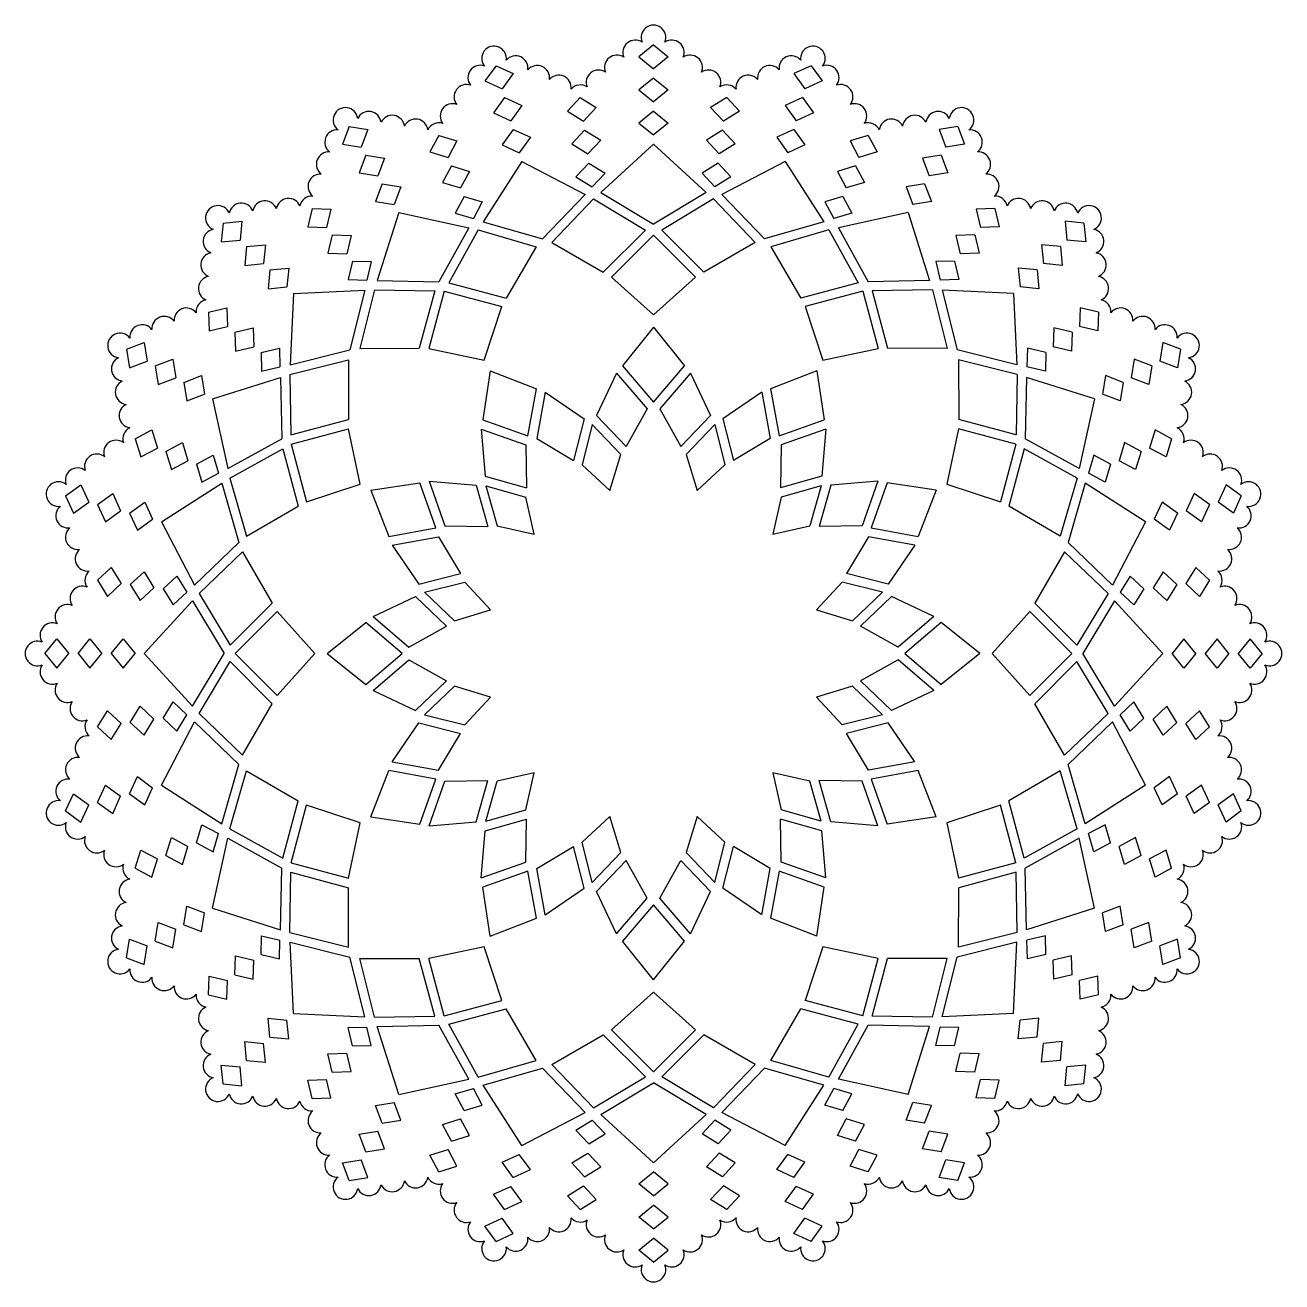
# Model space of a CAD drawing. Extents: x -94 to 336, y -166 to 40.
# Drawn here: x -94.3 to 109.7, y -165.7 to 38.3 of the extents above; entities that cross this region are included whole.
import ezdxf

# ---------------------------------------------------------------- set-up
doc = ezdxf.new("R2010")
doc.units = 0
doc.layers.get('0').update_dxf_attribs({"linetype": 'CONTINUOUS'})

msp = doc.modelspace()

# ---------------------------------------------------------------- linework, layer by layer
for p, q in [((7.7, 35.04), (5.33, 33.1)), ((7.7, 35.04), (10.07, 33.1)), ((5.33, 33.1), (7.7, 31.16)), ((10.07, 33.1), (7.7, 31.16)), ((-17.86, 31.67), (-19.65, 29.19)), ((-17.86, 31.67), (-15.07, 30.41)), ((33.27, 31.67), (30.48, 30.41)), ((33.27, 31.67), (35.06, 29.19)), ((-19.65, 29.19), (-16.86, 27.93)), ((-15.07, 30.41), (-16.86, 27.93)), ((7.7, 29.66), (5.33, 27.73)), ((7.7, 29.66), (10.07, 27.73)), ((30.48, 30.41), (32.27, 27.93)), ((35.06, 29.19), (32.27, 27.93)), ((5.33, 27.73), (7.7, 25.79)), ((10.07, 27.73), (7.7, 25.79)), ((-16.47, 26.48), (-18.26, 24)), ((-16.47, 26.48), (-13.68, 25.23)), ((-13.68, 25.23), (-15.47, 22.74)), ((-4.18, 26.51), (-6.28, 24.28)), ((-4.18, 26.51), (-1.58, 24.9)), ((-1.58, 24.9), (-3.67, 22.67)), ((19.59, 26.51), (16.98, 24.9)), ((16.98, 24.9), (19.08, 22.67)), ((19.59, 26.51), (21.68, 24.28)), ((31.88, 26.48), (29.09, 25.23)), ((29.09, 25.23), (30.88, 22.74)), ((31.88, 26.48), (33.67, 24)), ((-18.26, 24), (-15.47, 22.74)), ((-6.28, 24.28), (-3.67, 22.67)), ((7.7, 24.29), (5.33, 22.36)), ((7.7, 24.29), (10.07, 22.36)), ((21.68, 24.28), (19.08, 22.67)), ((33.67, 24), (30.88, 22.74)), ((-41.69, 21.8), (-42.78, 18.94)), ((-41.69, 21.8), (-38.67, 21.31)), ((-38.67, 21.31), (-39.75, 18.45)), ((-15.08, 21.29), (-16.87, 18.81)), ((-15.08, 21.29), (-12.29, 20.04)), ((-3.48, 21.19), (-5.58, 18.96)), ((-3.48, 21.19), (-0.87, 19.58)), ((5.33, 22.36), (7.7, 20.42)), ((10.07, 22.36), (7.7, 20.42)), ((18.88, 21.19), (16.28, 19.58)), ((18.88, 21.19), (20.98, 18.96)), ((30.49, 21.29), (27.7, 20.04)), ((30.49, 21.29), (32.28, 18.81)), ((57.1, 21.8), (54.07, 21.31)), ((54.07, 21.31), (55.16, 18.45)), ((57.1, 21.8), (58.18, 18.94)), ((-42.78, 18.94), (-39.75, 18.45)), ((-27.14, 20.36), (-28.59, 17.67)), ((-27.14, 20.36), (-24.2, 19.48)), ((-24.2, 19.48), (-25.65, 16.78)), ((-16.87, 18.81), (-14.08, 17.55)), ((-12.29, 20.04), (-14.08, 17.55)), ((-5.58, 18.96), (-2.97, 17.35)), ((-0.87, 19.58), (-2.97, 17.35)), ((7.7, 18.92), (-0.86, 11.09)), ((7.7, 18.92), (16.26, 11.09)), ((16.28, 19.58), (18.38, 17.35)), ((20.98, 18.96), (18.38, 17.35)), ((27.7, 20.04), (29.49, 17.55)), ((32.28, 18.81), (29.49, 17.55)), ((42.54, 20.36), (39.61, 19.48)), ((39.61, 19.48), (41.06, 16.78)), ((42.54, 20.36), (43.99, 17.67)), ((58.18, 18.94), (55.16, 18.45)), ((-39, 17.15), (-40.09, 14.29)), ((-39, 17.15), (-35.98, 16.66)), ((-35.98, 16.66), (-37.07, 13.8)), ((-28.59, 17.67), (-25.65, 16.78)), ((43.99, 17.67), (41.06, 16.78)), ((54.41, 17.15), (51.39, 16.66)), ((51.39, 16.66), (52.47, 13.8)), ((54.41, 17.15), (55.49, 14.29)), ((-40.09, 14.29), (-37.07, 13.8)), ((-25.08, 15.4), (-26.53, 12.7)), ((-25.08, 15.4), (-22.15, 14.52)), ((-22.15, 14.52), (-23.6, 11.82)), ((-13.69, 16.1), (-19.93, 6.32)), ((-13.69, 16.1), (-3.4, 10.75)), ((-2.78, 15.86), (-4.88, 13.63)), ((-2.78, 15.86), (-0.17, 14.25)), ((18.18, 15.86), (15.58, 14.25)), ((18.18, 15.86), (20.28, 13.63)), ((29.1, 16.1), (18.8, 10.75)), ((29.1, 16.1), (35.34, 6.32)), ((40.49, 15.4), (37.55, 14.52)), ((37.55, 14.52), (39, 11.82)), ((40.49, 15.4), (41.94, 12.7)), ((55.49, 14.29), (52.47, 13.8)), ((-36.32, 12.5), (-37.4, 9.63)), ((-36.32, 12.5), (-33.29, 12.01)), ((-26.53, 12.7), (-23.6, 11.82)), ((-4.88, 13.63), (-2.27, 12.02)), ((-0.17, 14.25), (-2.27, 12.02)), ((15.58, 14.25), (17.68, 12.02)), ((20.28, 13.63), (17.68, 12.02)), ((41.94, 12.7), (39, 11.82)), ((51.72, 12.5), (48.7, 12.01)), ((51.72, 12.5), (52.81, 9.63)), ((-33.29, 12.01), (-34.38, 9.14)), ((-23.02, 10.43), (-24.47, 7.74)), ((-23.02, 10.43), (-20.09, 9.55)), ((-3.4, 10.75), (-10.33, 3.56)), ((-0.86, 11.09), (7.7, 5.93)), ((16.26, 11.09), (7.7, 5.93)), ((18.8, 10.75), (25.74, 3.56)), ((38.43, 10.43), (35.5, 9.55)), ((38.43, 10.43), (39.88, 7.74)), ((48.7, 12.01), (49.79, 9.14)), ((-47.72, 8.48), (-48.42, 5.5)), ((-47.72, 8.48), (-44.66, 8.39)), ((-44.66, 8.39), (-45.36, 5.41)), ((-37.4, 9.63), (-34.38, 9.14)), ((-20.09, 9.55), (-21.54, 6.86)), ((-2.01, 10.03), (-8.81, 2.98)), ((-2.01, 10.03), (6.38, 4.98)), ((17.42, 10.03), (9.03, 4.98)), ((17.42, 10.03), (24.21, 2.98)), ((35.5, 9.55), (36.95, 6.86)), ((52.81, 9.63), (49.79, 9.14)), ((63.12, 8.48), (60.06, 8.39)), ((60.06, 8.39), (60.77, 5.41)), ((63.12, 8.48), (63.83, 5.5)), ((-62.15, 6.1), (-59.1, 6.41)), ((-59.1, 6.41), (-59.41, 3.37)), ((-33.63, 7.84), (-37.13, -3.22)), ((-33.63, 7.84), (-22.3, 5.34)), ((-24.47, 7.74), (-21.54, 6.86)), ((-19.93, 6.32), (-10.33, 3.56)), ((35.34, 6.32), (25.74, 3.56)), ((39.88, 7.74), (36.95, 6.86)), ((49.04, 7.84), (37.71, 5.34)), ((49.04, 7.84), (52.53, -3.22)), ((74.51, 6.41), (74.82, 3.37)), ((77.55, 6.1), (74.51, 6.41)), ((-62.15, 6.1), (-62.46, 3.06)), ((-48.42, 5.5), (-45.36, 5.41)), ((-44.45, 4.22), (-45.15, 1.24)), ((-44.45, 4.22), (-41.39, 4.12)), ((-41.39, 4.12), (-42.09, 1.14)), ((-22.3, 5.34), (-27.14, -3.4)), ((-20.77, 5), (-25.51, -3.57)), ((-20.77, 5), (-11.36, 2.29)), ((6.38, 4.98), (-0.45, -1.84)), ((7.7, 4.18), (0.86, -2.65)), ((7.7, 4.18), (14.54, -2.65)), ((9.03, 4.98), (15.85, -1.84)), ((36.18, 5), (26.77, 2.29)), ((36.18, 5), (40.92, -3.57)), ((37.71, 5.34), (42.54, -3.4)), ((59.85, 4.22), (56.79, 4.12)), ((56.79, 4.12), (57.5, 1.14)), ((59.85, 4.22), (60.56, 1.24)), ((63.83, 5.5), (60.77, 5.41)), ((77.55, 6.1), (77.86, 3.06)), ((-62.46, 3.06), (-59.41, 3.37)), ((-58.35, 2.3), (-58.66, -0.74)), ((-58.35, 2.3), (-55.3, 2.61)), ((-55.3, 2.61), (-55.61, -0.43)), ((-11.36, 2.29), (-16.19, -6.06)), ((-8.81, 2.98), (-0.45, -1.84)), ((24.21, 2.98), (15.85, -1.84)), ((26.77, 2.29), (31.6, -6.06)), ((73.75, 2.3), (70.71, 2.61)), ((70.71, 2.61), (71.02, -0.43)), ((73.75, 2.3), (74.06, -0.74)), ((77.86, 3.06), (74.82, 3.37)), ((-45.15, 1.24), (-42.09, 1.14)), ((60.56, 1.24), (57.5, 1.14)), ((-58.66, -0.74), (-55.61, -0.43)), ((-54.55, -1.49), (-54.86, -4.54)), ((-54.55, -1.49), (-51.5, -1.19)), ((-51.5, -1.19), (-51.81, -4.23)), ((-41.18, -0.05), (-41.88, -3.03)), ((-41.18, -0.05), (-38.12, -0.14)), ((-38.12, -0.14), (-38.82, -3.12)), ((56.58, -0.05), (53.52, -0.14)), ((53.52, -0.14), (54.22, -3.12)), ((56.58, -0.05), (57.29, -3.03)), ((66.91, -1.19), (67.22, -4.23)), ((69.96, -1.49), (66.91, -1.19)), ((69.96, -1.49), (70.26, -4.54)), ((74.06, -0.74), (71.02, -0.43)), ((-41.88, -3.03), (-38.82, -3.12)), ((-37.13, -3.22), (-27.14, -3.4)), ((-25.51, -3.57), (-16.19, -6.06)), ((0.86, -2.65), (7.7, -8.76)), ((7.7, -8.76), (14.54, -2.65)), ((40.92, -3.57), (31.6, -6.06)), ((52.53, -3.22), (42.54, -3.4)), ((57.29, -3.03), (54.22, -3.12)), ((-54.86, -4.54), (-51.81, -4.23)), ((-50.75, -5.29), (-51.26, -16.88)), ((-50.75, -5.29), (-39.16, -4.78)), ((-39.16, -4.78), (-41.57, -14.48)), ((-37.6, -4.71), (-39.96, -14.22)), ((-37.6, -4.71), (-27.81, -4.89)), ((-27.81, -4.89), (-30.31, -14.21)), ((-26.26, -4.92), (-28.77, -14.26)), ((-26.26, -4.92), (-16.92, -7.42)), ((41.67, -4.92), (32.33, -7.42)), ((41.67, -4.92), (44.17, -14.26)), ((53, -4.71), (43.21, -4.89)), ((43.21, -4.89), (45.71, -14.21)), ((53, -4.71), (55.36, -14.22)), ((54.57, -4.78), (56.97, -14.48)), ((66.16, -5.29), (54.57, -4.78)), ((66.16, -5.29), (66.67, -16.88)), ((70.26, -4.54), (67.22, -4.23)), ((-64.52, -8.33), (-61.54, -7.62)), ((-61.54, -7.62), (-61.45, -10.68)), ((-19.79, -16.13), (-16.92, -7.42)), ((32.33, -7.42), (35.2, -16.13)), ((76.95, -7.62), (76.86, -10.68)), ((79.93, -8.33), (76.95, -7.62)), ((-64.52, -8.33), (-64.43, -11.39)), ((79.93, -8.33), (79.84, -11.39)), ((-64.43, -11.39), (-61.45, -10.68)), ((-60.26, -11.6), (-57.28, -10.89)), ((-60.26, -11.6), (-60.17, -14.66)), ((-57.28, -10.89), (-57.19, -13.95)), ((7.7, -10.77), (2.67, -17.03)), ((7.7, -10.77), (12.74, -17.03)), ((72.69, -10.89), (72.59, -13.95)), ((75.67, -11.6), (72.69, -10.89)), ((75.67, -11.6), (75.57, -14.66)), ((79.84, -11.39), (76.86, -10.68)), ((-77.85, -14.36), (-74.98, -13.27)), ((-74.98, -13.27), (-74.49, -16.29)), ((-60.17, -14.66), (-57.19, -13.95)), ((-56, -14.87), (-53.02, -14.16)), ((-53.02, -14.16), (-52.93, -17.23)), ((-39.96, -14.22), (-30.31, -14.21)), ((-28.77, -14.26), (-19.79, -16.13)), ((35.2, -16.13), (44.17, -14.26)), ((55.36, -14.22), (45.71, -14.21)), ((68.42, -14.16), (68.33, -17.23)), ((71.4, -14.87), (68.42, -14.16)), ((75.57, -14.66), (72.59, -13.95)), ((90.39, -13.27), (89.9, -16.29)), ((93.25, -14.36), (90.39, -13.27)), ((-77.85, -14.36), (-77.36, -17.38)), ((-77.36, -17.38), (-74.49, -16.29)), ((-73.19, -17.04), (-70.33, -15.96)), ((-70.33, -15.96), (-69.84, -18.98)), ((-56, -14.87), (-55.91, -17.93)), ((-51.33, -18.45), (-41.83, -16.09)), ((-51.26, -16.88), (-41.57, -14.48)), ((-41.83, -16.09), (-41.83, -25.74)), ((66.67, -16.88), (56.97, -14.48)), ((66.74, -18.45), (57.23, -16.09)), ((57.23, -16.09), (57.24, -25.74)), ((71.4, -14.87), (71.31, -17.93)), ((85.74, -15.96), (85.25, -18.98)), ((88.6, -17.04), (85.74, -15.96)), ((92.76, -17.38), (89.9, -16.29)), ((93.25, -14.36), (92.76, -17.38)), ((-73.19, -17.04), (-72.7, -20.06)), ((-55.91, -17.93), (-52.93, -17.23)), ((-18.79, -17.87), (-20.02, -25.81)), ((-18.79, -17.87), (-11.29, -20.77)), ((1.71, -18.22), (-1.57, -25.14)), ((1.71, -18.22), (6.66, -24.05)), ((2.67, -17.03), (7.7, -22.96)), ((7.7, -22.96), (12.74, -17.03)), ((13.7, -18.22), (8.74, -24.05)), ((13.7, -18.22), (16.97, -25.14)), ((34.19, -17.87), (26.7, -20.77)), ((34.19, -17.87), (35.42, -25.81)), ((71.31, -17.93), (68.33, -17.23)), ((88.6, -17.04), (88.11, -20.06)), ((-72.7, -20.06), (-69.84, -18.98)), ((-68.54, -19.73), (-65.68, -18.64)), ((-68.54, -19.73), (-68.05, -22.75)), ((-65.68, -18.64), (-65.19, -21.66)), ((-63.89, -22.41), (-52.83, -18.92)), ((-52.83, -18.92), (-52.64, -28.91)), ((-51.33, -18.45), (-51.15, -28.24)), ((66.74, -18.45), (66.56, -28.24)), ((68.23, -18.92), (68.05, -28.91)), ((79.29, -22.41), (68.23, -18.92)), ((81.08, -18.64), (80.59, -21.66)), ((83.95, -19.73), (81.08, -18.64)), ((83.95, -19.73), (83.46, -22.75)), ((88.11, -20.06), (85.25, -18.98)), ((-68.05, -22.75), (-65.19, -21.66)), ((-63.89, -22.41), (-61.38, -33.74)), ((-12.69, -28.42), (-11.29, -20.77)), ((-9.87, -21.33), (-11.25, -28.85)), ((-9.87, -21.33), (-3.57, -25.67)), ((25.27, -21.33), (18.98, -25.67)), ((25.27, -21.33), (26.65, -28.85)), ((26.7, -20.77), (28.1, -28.42)), ((79.29, -22.41), (76.79, -33.74)), ((83.46, -22.75), (80.59, -21.66)), ((6.66, -24.05), (3.28, -30.16)), ((8.74, -24.05), (12.13, -30.16)), ((-51.15, -28.24), (-41.83, -25.74)), ((-20.02, -25.81), (-12.69, -28.42)), ((-3.57, -25.67), (-5.26, -32.44)), ((-1.57, -25.14), (3.28, -30.16)), ((16.97, -25.14), (12.13, -30.16)), ((18.98, -25.67), (20.67, -32.44)), ((28.1, -28.42), (35.42, -25.81)), ((66.56, -28.24), (57.24, -25.74)), ((-76.41, -28.91), (-73.71, -27.46)), ((-73.71, -27.46), (-72.83, -30.39)), ((-51.12, -29.78), (-41.79, -27.28)), ((-39.92, -36.25), (-41.79, -27.28)), ((-20.25, -27.32), (-13.04, -29.89)), ((-20.25, -27.32), (-19.63, -34.95)), ((-2.25, -26.59), (-3.88, -33.11)), ((-2.25, -26.59), (2.42, -31.42)), ((17.66, -26.59), (12.99, -31.42)), ((17.66, -26.59), (19.29, -33.11)), ((35.65, -27.32), (28.45, -29.89)), ((35.65, -27.32), (35.04, -34.95)), ((57.19, -27.28), (55.32, -36.25)), ((66.53, -29.78), (57.19, -27.28)), ((89.12, -27.46), (88.23, -30.39)), ((91.81, -28.91), (89.12, -27.46)), ((-76.41, -28.91), (-75.53, -31.84)), ((-75.53, -31.84), (-72.83, -30.39)), ((-71.44, -30.96), (-68.75, -29.51)), ((-68.75, -29.51), (-67.86, -32.45)), ((-61.38, -33.74), (-52.64, -28.91)), ((-61.05, -35.27), (-52.48, -30.53)), ((-52.48, -30.53), (-49.98, -39.85)), ((-51.12, -29.78), (-48.63, -39.12)), ((-13.04, -29.89), (-12.92, -36.87)), ((-11.25, -28.85), (-5.26, -32.44)), ((26.65, -28.85), (20.67, -32.44)), ((28.45, -29.89), (28.33, -36.87)), ((66.53, -29.78), (64.03, -39.12)), ((67.88, -30.53), (65.39, -39.85)), ((76.45, -35.27), (67.88, -30.53)), ((76.79, -33.74), (68.05, -28.91)), ((84.15, -29.51), (83.27, -32.45)), ((86.85, -30.96), (84.15, -29.51)), ((90.93, -31.84), (88.23, -30.39)), ((91.81, -28.91), (90.93, -31.84)), ((-71.44, -30.96), (-70.56, -33.9)), ((-70.56, -33.9), (-67.86, -32.45)), ((-66.48, -33.02), (-63.78, -31.57)), ((-63.78, -31.57), (-62.9, -34.5)), ((0.62, -37.31), (2.42, -31.42)), ((12.99, -31.42), (14.79, -37.31)), ((79.19, -31.57), (78.31, -34.5)), ((81.88, -33.02), (79.19, -31.57)), ((85.97, -33.9), (83.27, -32.45)), ((86.85, -30.96), (85.97, -33.9)), ((-66.48, -33.02), (-65.6, -35.95)), ((-65.6, -35.95), (-62.9, -34.5)), ((-3.88, -33.11), (0.62, -37.31)), ((14.79, -37.31), (19.29, -33.11)), ((81, -35.95), (78.31, -34.5)), ((81.88, -33.02), (81, -35.95)), ((-87.72, -38.18), (-85.23, -36.39)), ((-85.23, -36.39), (-83.98, -39.18)), ((-72.15, -42.35), (-62.37, -36.11)), ((-62.37, -36.11), (-59.6, -45.71)), ((-61.05, -35.27), (-58.34, -44.68)), ((-48.63, -39.12), (-39.92, -36.25)), ((-38.18, -37.26), (-30.23, -36.03)), ((-27.62, -43.35), (-30.23, -36.03)), ((-28.73, -35.8), (-21.1, -36.41)), ((-28.73, -35.8), (-26.15, -43)), ((-21.1, -36.41), (-19.18, -43.12)), ((-19.63, -34.95), (-12.92, -36.87)), ((-19.5, -36.54), (-17.65, -43.01)), ((-19.5, -36.54), (-13.04, -38.39)), ((35.04, -34.95), (28.33, -36.87)), ((34.91, -36.54), (28.44, -38.39)), ((34.91, -36.54), (33.06, -43.01)), ((36.5, -36.41), (34.58, -43.12)), ((44.13, -35.8), (36.5, -36.41)), ((44.13, -35.8), (41.56, -43)), ((45.64, -36.03), (43.03, -43.35)), ((53.58, -37.26), (45.64, -36.03)), ((55.32, -36.25), (64.03, -39.12)), ((76.45, -35.27), (73.74, -44.68)), ((77.77, -36.11), (75.01, -45.71)), ((87.55, -42.35), (77.77, -36.11)), ((100.64, -36.39), (99.38, -39.18)), ((103.12, -38.18), (100.64, -36.39)), ((-87.72, -38.18), (-86.46, -40.97)), ((-82.53, -39.57), (-80.04, -37.78)), ((-80.04, -37.78), (-78.79, -40.57)), ((-38.18, -37.26), (-35.27, -44.75)), ((-11.65, -44.4), (-13.04, -38.39)), ((28.44, -38.39), (27.05, -44.4)), ((53.58, -37.26), (50.68, -44.75)), ((95.45, -37.78), (94.19, -40.57)), ((97.93, -39.57), (95.45, -37.78)), ((103.12, -38.18), (101.86, -40.97)), ((-86.46, -40.97), (-83.98, -39.18)), ((-82.53, -39.57), (-81.27, -42.36)), ((-81.27, -42.36), (-78.79, -40.57)), ((-77.34, -40.96), (-74.85, -39.17)), ((-74.85, -39.17), (-73.6, -41.96)), ((-58.34, -44.68), (-49.98, -39.85)), ((73.74, -44.68), (65.39, -39.85)), ((90.26, -39.17), (89, -41.96)), ((92.74, -40.96), (90.26, -39.17)), ((96.68, -42.36), (94.19, -40.57)), ((97.93, -39.57), (96.68, -42.36)), ((101.86, -40.97), (99.38, -39.18)), ((-77.34, -40.96), (-76.08, -43.75)), ((-76.08, -43.75), (-73.6, -41.96)), ((-72.15, -42.35), (-66.8, -52.65)), ((87.55, -42.35), (82.2, -52.65)), ((91.49, -43.75), (89, -41.96)), ((92.74, -40.96), (91.49, -43.75)), ((-35.27, -44.75), (-27.62, -43.35)), ((-34.72, -46.18), (-27.19, -44.8)), ((-27.19, -44.8), (-23.6, -50.78)), ((-26.15, -43), (-19.18, -43.12)), ((-17.65, -43.01), (-11.65, -44.4)), ((27.05, -44.4), (33.06, -43.01)), ((41.56, -43), (34.58, -43.12)), ((42.6, -44.8), (39.01, -50.78)), ((50.12, -46.18), (42.6, -44.8)), ((43.03, -43.35), (50.68, -44.75)), ((-66.8, -52.65), (-59.6, -45.71)), ((-34.72, -46.18), (-30.37, -52.47)), ((50.12, -46.18), (45.78, -52.47)), ((82.2, -52.65), (75.01, -45.71)), ((-66.07, -54.03), (-59.02, -47.24)), ((-59.02, -47.24), (-54.2, -55.6)), ((74.43, -47.24), (69.61, -55.6)), ((81.48, -54.03), (74.43, -47.24)), ((-82.56, -51.86), (-80.33, -49.77)), ((-80.33, -49.77), (-78.72, -52.37)), ((-77.23, -52.57), (-75, -50.47)), ((-75, -50.47), (-73.39, -53.07)), ((-30.37, -52.47), (-23.6, -50.78)), ((45.78, -52.47), (39.01, -50.78)), ((90.41, -50.47), (88.8, -53.07)), ((92.64, -52.57), (90.41, -50.47)), ((95.73, -49.77), (94.12, -52.37)), ((97.96, -51.86), (95.73, -49.77)), ((-82.56, -51.86), (-80.95, -54.47)), ((-80.95, -54.47), (-78.72, -52.37)), ((-77.23, -52.57), (-75.62, -55.17)), ((-71.9, -53.27), (-69.67, -51.17)), ((-69.67, -51.17), (-68.06, -53.77)), ((-29.46, -53.79), (-22.94, -52.16)), ((-18.73, -56.66), (-22.94, -52.16)), ((38.34, -52.16), (34.14, -56.66)), ((44.86, -53.79), (38.34, -52.16)), ((85.08, -51.17), (83.47, -53.77)), ((87.31, -53.27), (85.08, -51.17)), ((92.64, -52.57), (91.03, -55.17)), ((96.35, -54.47), (94.12, -52.37)), ((97.96, -51.86), (96.35, -54.47)), ((-75.62, -55.17), (-73.39, -53.07)), ((-71.9, -53.27), (-70.29, -55.87)), ((-70.29, -55.87), (-68.06, -53.77)), ((-66.07, -54.03), (-61.02, -62.42)), ((-37.82, -57.75), (-30.91, -54.48)), ((-30.91, -54.48), (-25.89, -59.32)), ((-29.46, -53.79), (-24.62, -58.46)), ((44.86, -53.79), (40.03, -58.46)), ((46.31, -54.48), (41.29, -59.32)), ((53.23, -57.75), (46.31, -54.48)), ((81.48, -54.03), (76.43, -62.42)), ((85.7, -55.87), (83.47, -53.77)), ((87.31, -53.27), (85.7, -55.87)), ((91.03, -55.17), (88.8, -53.07)), ((-74.96, -63.75), (-67.13, -55.19)), ((-67.13, -55.19), (-61.98, -63.75)), ((-61.02, -62.42), (-54.2, -55.6)), ((-60.22, -63.75), (-53.39, -56.91)), ((-47.29, -63.75), (-53.39, -56.91)), ((-24.62, -58.46), (-18.73, -56.66)), ((34.14, -56.66), (40.03, -58.46)), ((68.8, -56.91), (62.69, -63.75)), ((75.63, -63.75), (68.8, -56.91)), ((76.43, -62.42), (69.61, -55.6)), ((82.54, -55.19), (77.38, -63.75)), ((90.37, -63.75), (82.54, -55.19)), ((-45.28, -63.75), (-39.01, -58.71)), ((-33.09, -63.75), (-39.01, -58.71)), ((-37.82, -57.75), (-31.99, -62.71)), ((53.23, -57.75), (47.4, -62.71)), ((54.42, -58.71), (48.49, -63.75)), ((60.68, -63.75), (54.42, -58.71)), ((-31.99, -62.71), (-25.89, -59.32)), ((47.4, -62.71), (41.29, -59.32)), ((-91.08, -63.75), (-89.15, -61.38)), ((-89.15, -61.38), (-87.21, -63.75)), ((-85.71, -63.75), (-83.77, -61.38)), ((-83.77, -61.38), (-81.84, -63.75)), ((-80.34, -63.75), (-78.4, -61.38)), ((-78.4, -61.38), (-76.46, -63.75)), ((93.81, -61.38), (91.87, -63.75)), ((95.74, -63.75), (93.81, -61.38)), ((99.18, -61.38), (97.24, -63.75)), ((101.11, -63.75), (99.18, -61.38)), ((104.55, -61.38), (102.61, -63.75)), ((106.49, -63.75), (104.55, -61.38)), ((-91.08, -63.75), (-89.15, -66.12)), ((-89.15, -66.12), (-87.21, -63.75)), ((-85.71, -63.75), (-83.77, -66.12)), ((-83.77, -66.12), (-81.84, -63.75)), ((-80.34, -63.75), (-78.4, -66.12)), ((-78.4, -66.12), (-76.46, -63.75)), ((-74.96, -63.75), (-67.13, -72.31)), ((-67.13, -72.31), (-61.98, -63.75)), ((-66.07, -73.46), (-61.02, -65.07)), ((-61.02, -65.07), (-54.2, -71.9)), ((-60.22, -63.75), (-53.39, -70.59)), ((-53.39, -70.59), (-47.29, -63.75)), ((-45.28, -63.75), (-39.01, -68.78)), ((-39.01, -68.78), (-33.09, -63.75)), ((-37.82, -69.74), (-31.99, -64.79)), ((-31.99, -64.79), (-25.89, -68.17)), ((47.4, -64.79), (41.29, -68.17)), ((53.23, -69.74), (47.4, -64.79)), ((48.49, -63.75), (54.42, -68.78)), ((60.68, -63.75), (54.42, -68.78)), ((62.69, -63.75), (68.8, -70.59)), ((75.63, -63.75), (68.8, -70.59)), ((76.43, -65.07), (69.61, -71.9)), ((81.48, -73.46), (76.43, -65.07)), ((82.54, -72.31), (77.38, -63.75)), ((90.37, -63.75), (82.54, -72.31)), ((93.81, -66.12), (91.87, -63.75)), ((95.74, -63.75), (93.81, -66.12)), ((99.18, -66.12), (97.24, -63.75)), ((101.11, -63.75), (99.18, -66.12)), ((104.55, -66.12), (102.61, -63.75)), ((106.49, -63.75), (104.55, -66.12)), ((-30.91, -73.02), (-25.89, -68.17)), ((-29.46, -73.7), (-24.62, -69.03)), ((-18.73, -70.83), (-24.62, -69.03)), ((40.03, -69.03), (34.14, -70.83)), ((44.86, -73.7), (40.03, -69.03)), ((46.31, -73.02), (41.29, -68.17)), ((-37.82, -69.74), (-30.91, -73.02)), ((-22.94, -75.33), (-18.73, -70.83)), ((34.14, -70.83), (38.34, -75.33)), ((53.23, -69.74), (46.31, -73.02)), ((-82.56, -75.63), (-80.95, -73.03)), ((-80.95, -73.03), (-78.72, -75.12)), ((-77.23, -74.93), (-75.62, -72.32)), ((-75.62, -72.32), (-73.39, -74.42)), ((-71.9, -74.23), (-70.29, -71.62)), ((-70.29, -71.62), (-68.06, -73.72)), ((-59.02, -80.26), (-54.2, -71.9)), ((74.43, -80.26), (69.61, -71.9)), ((85.7, -71.62), (83.47, -73.72)), ((87.31, -74.23), (85.7, -71.62)), ((91.03, -72.32), (88.8, -74.42)), ((92.64, -74.93), (91.03, -72.32)), ((96.35, -73.03), (94.12, -75.12)), ((97.96, -75.63), (96.35, -73.03)), ((-80.33, -77.73), (-78.72, -75.12)), ((-77.23, -74.93), (-75, -77.03)), ((-75, -77.03), (-73.39, -74.42)), ((-72.15, -85.14), (-66.8, -74.85)), ((-71.9, -74.23), (-69.67, -76.33)), ((-69.67, -76.33), (-68.06, -73.72)), ((-66.8, -74.85), (-59.6, -81.78)), ((-66.07, -73.46), (-59.02, -80.26)), ((-34.72, -81.32), (-30.37, -75.02)), ((-30.37, -75.02), (-23.6, -76.71)), ((-29.46, -73.7), (-22.94, -75.33)), ((44.86, -73.7), (38.34, -75.33)), ((45.78, -75.02), (39.01, -76.71)), ((50.12, -81.32), (45.78, -75.02)), ((81.48, -73.46), (74.43, -80.26)), ((82.2, -74.85), (75.01, -81.78)), ((87.55, -85.14), (82.2, -74.85)), ((85.08, -76.33), (83.47, -73.72)), ((87.31, -74.23), (85.08, -76.33)), ((90.41, -77.03), (88.8, -74.42)), ((92.64, -74.93), (90.41, -77.03)), ((95.73, -77.73), (94.12, -75.12)), ((-82.56, -75.63), (-80.33, -77.73)), ((-27.19, -82.7), (-23.6, -76.71)), ((42.6, -82.7), (39.01, -76.71)), ((97.96, -75.63), (95.73, -77.73)), ((-34.72, -81.32), (-27.19, -82.7)), ((50.12, -81.32), (42.6, -82.7)), ((-62.37, -91.38), (-59.6, -81.78)), ((-61.05, -92.22), (-58.34, -82.81)), ((-58.34, -82.81), (-49.98, -87.64)), ((-38.18, -90.24), (-35.27, -82.74)), ((-27.62, -84.14), (-35.27, -82.74)), ((-11.65, -83.1), (-17.65, -84.49)), ((-13.04, -89.1), (-11.65, -83.1)), ((33.06, -84.49), (27.05, -83.1)), ((27.05, -83.1), (28.44, -89.1)), ((50.68, -82.74), (43.03, -84.14)), ((53.58, -90.24), (50.68, -82.74)), ((73.74, -82.81), (65.39, -87.64)), ((76.45, -92.22), (73.74, -82.81)), ((77.77, -91.38), (75.01, -81.78)), ((-82.53, -87.92), (-81.27, -85.13)), ((-81.27, -85.13), (-78.79, -86.92)), ((-77.34, -86.53), (-76.08, -83.74)), ((-76.08, -83.74), (-73.6, -85.53)), ((-74.85, -88.32), (-73.6, -85.53)), ((-72.15, -85.14), (-62.37, -91.38)), ((-30.23, -91.47), (-27.62, -84.14)), ((-28.73, -91.7), (-26.15, -84.49)), ((-26.15, -84.49), (-19.18, -84.37)), ((-21.1, -91.08), (-19.18, -84.37)), ((-19.5, -90.95), (-17.65, -84.49)), ((34.91, -90.95), (33.06, -84.49)), ((41.56, -84.49), (34.58, -84.37)), ((36.5, -91.08), (34.58, -84.37)), ((44.13, -91.7), (41.56, -84.49)), ((43.03, -84.14), (45.64, -91.47)), ((87.55, -85.14), (77.77, -91.38)), ((91.49, -83.74), (89, -85.53)), ((90.26, -88.32), (89, -85.53)), ((92.74, -86.53), (91.49, -83.74)), ((96.68, -85.13), (94.19, -86.92)), ((97.93, -87.92), (96.68, -85.13)), ((-87.72, -89.31), (-86.46, -86.52)), ((-86.46, -86.52), (-83.98, -88.31)), ((-80.04, -89.71), (-78.79, -86.92)), ((-77.34, -86.53), (-74.85, -88.32)), ((-52.48, -96.96), (-49.98, -87.64)), ((67.88, -96.96), (65.39, -87.64)), ((92.74, -86.53), (90.26, -88.32)), ((95.45, -89.71), (94.19, -86.92)), ((101.86, -86.52), (99.38, -88.31)), ((103.12, -89.31), (101.86, -86.52)), ((-87.72, -89.31), (-85.23, -91.1)), ((-85.23, -91.1), (-83.98, -88.31)), ((-82.53, -87.92), (-80.04, -89.71)), ((-51.12, -97.71), (-48.63, -88.37)), ((-39.92, -91.24), (-48.63, -88.37)), ((-19.5, -90.95), (-13.04, -89.1)), ((34.91, -90.95), (28.44, -89.1)), ((64.03, -88.37), (55.32, -91.24)), ((66.53, -97.71), (64.03, -88.37)), ((97.93, -87.92), (95.45, -89.71)), ((100.64, -91.1), (99.38, -88.31)), ((103.12, -89.31), (100.64, -91.1)), ((-66.48, -94.47), (-65.6, -91.54)), ((-65.6, -91.54), (-62.9, -92.99)), ((-41.79, -100.22), (-39.92, -91.24)), ((-38.18, -90.24), (-30.23, -91.47)), ((-28.73, -91.7), (-21.1, -91.08)), ((-19.63, -92.55), (-12.92, -90.63)), ((-13.04, -97.6), (-12.92, -90.63)), ((0.62, -90.18), (-3.88, -94.39)), ((2.42, -96.07), (0.62, -90.18)), ((14.79, -90.18), (12.99, -96.07)), ((19.29, -94.39), (14.79, -90.18)), ((35.04, -92.55), (28.33, -90.63)), ((28.45, -97.6), (28.33, -90.63)), ((44.13, -91.7), (36.5, -91.08)), ((53.58, -90.24), (45.64, -91.47)), ((55.32, -91.24), (57.19, -100.22)), ((81, -91.54), (78.31, -92.99)), ((81.88, -94.47), (81, -91.54)), ((-71.44, -96.53), (-70.56, -93.6)), ((-70.56, -93.6), (-67.86, -95.05)), ((-63.89, -105.08), (-61.38, -93.75)), ((-63.78, -95.92), (-62.9, -92.99)), ((-61.38, -93.75), (-52.64, -98.59)), ((-61.05, -92.22), (-52.48, -96.96)), ((-20.25, -100.18), (-19.63, -92.55)), ((35.65, -100.18), (35.04, -92.55)), ((76.45, -92.22), (67.88, -96.96)), ((76.79, -93.75), (68.05, -98.59)), ((79.29, -105.08), (76.79, -93.75)), ((79.19, -95.92), (78.31, -92.99)), ((85.97, -93.6), (83.27, -95.05)), ((86.85, -96.53), (85.97, -93.6)), ((-76.41, -98.59), (-75.53, -95.65)), ((-75.53, -95.65), (-72.83, -97.1)), ((-68.75, -97.98), (-67.86, -95.05)), ((-66.48, -94.47), (-63.78, -95.92)), ((-11.25, -98.64), (-5.26, -95.05)), ((-3.57, -101.82), (-5.26, -95.05)), ((-2.25, -100.91), (-3.88, -94.39)), ((17.66, -100.91), (19.29, -94.39)), ((18.98, -101.82), (20.67, -95.05)), ((26.65, -98.64), (20.67, -95.05)), ((81.88, -94.47), (79.19, -95.92)), ((84.15, -97.98), (83.27, -95.05)), ((90.93, -95.65), (88.23, -97.1)), ((91.81, -98.59), (90.93, -95.65)), ((-73.71, -100.04), (-72.83, -97.1)), ((-71.44, -96.53), (-68.75, -97.98)), ((-51.12, -97.71), (-41.79, -100.22)), ((-20.25, -100.18), (-13.04, -97.6)), ((-2.25, -100.91), (2.42, -96.07)), ((-1.57, -102.36), (3.28, -97.34)), ((6.66, -103.44), (3.28, -97.34)), ((8.74, -103.44), (12.13, -97.34)), ((16.97, -102.36), (12.13, -97.34)), ((17.66, -100.91), (12.99, -96.07)), ((35.65, -100.18), (28.45, -97.6)), ((66.53, -97.71), (57.19, -100.22)), ((86.85, -96.53), (84.15, -97.98)), ((89.12, -100.04), (88.23, -97.1)), ((-76.41, -98.59), (-73.71, -100.04)), ((-52.83, -108.58), (-52.64, -98.59)), ((-51.33, -109.05), (-51.15, -99.26)), ((-51.15, -99.26), (-41.83, -101.76)), ((-12.69, -99.07), (-20.02, -101.68)), ((-11.29, -106.72), (-12.69, -99.07)), ((-9.87, -106.17), (-11.25, -98.64)), ((25.27, -106.17), (26.65, -98.64)), ((28.1, -99.07), (26.7, -106.72)), ((35.42, -101.68), (28.1, -99.07)), ((66.56, -99.26), (57.24, -101.76)), ((66.74, -109.05), (66.56, -99.26)), ((68.23, -108.58), (68.05, -98.59)), ((91.81, -98.59), (89.12, -100.04)), ((-41.83, -111.41), (-41.83, -101.76)), ((-18.79, -109.63), (-20.02, -101.68)), ((-9.87, -106.17), (-3.57, -101.82)), ((25.27, -106.17), (18.98, -101.82)), ((34.19, -109.63), (35.42, -101.68)), ((57.23, -111.41), (57.24, -101.76)), ((1.71, -109.27), (-1.57, -102.36)), ((1.71, -109.27), (6.66, -103.44)), ((13.7, -109.27), (8.74, -103.44)), ((13.7, -109.27), (16.97, -102.36)), ((-68.54, -107.77), (-68.05, -104.74)), ((-68.05, -104.74), (-65.19, -105.83)), ((-65.68, -108.85), (-65.19, -105.83)), ((-63.89, -105.08), (-52.83, -108.58)), ((7.7, -104.54), (2.67, -110.46)), ((12.74, -110.46), (7.7, -104.54)), ((79.29, -105.08), (68.23, -108.58)), ((83.46, -104.74), (80.59, -105.83)), ((81.08, -108.85), (80.59, -105.83)), ((83.95, -107.77), (83.46, -104.74)), ((-73.19, -110.45), (-72.7, -107.43)), ((-72.7, -107.43), (-69.84, -108.52)), ((-68.54, -107.77), (-65.68, -108.85)), ((-18.79, -109.63), (-11.29, -106.72)), ((34.19, -109.63), (26.7, -106.72)), ((83.95, -107.77), (81.08, -108.85)), ((88.11, -107.43), (85.25, -108.52)), ((88.6, -110.45), (88.11, -107.43)), ((-77.85, -113.14), (-77.36, -110.12)), ((-77.36, -110.12), (-74.49, -111.2)), ((-70.33, -111.54), (-69.84, -108.52)), ((-56, -112.63), (-55.91, -109.57)), ((-55.91, -109.57), (-52.93, -110.27)), ((-51.33, -109.05), (-41.83, -111.41)), ((66.74, -109.05), (57.23, -111.41)), ((71.31, -109.57), (68.33, -110.27)), ((71.4, -112.63), (71.31, -109.57)), ((85.74, -111.54), (85.25, -108.52)), ((92.76, -110.12), (89.9, -111.2)), ((93.25, -113.14), (92.76, -110.12)), ((-74.98, -114.23), (-74.49, -111.2)), ((-73.19, -110.45), (-70.33, -111.54)), ((-53.02, -113.33), (-52.93, -110.27)), ((-50.75, -122.2), (-51.26, -110.61)), ((-51.26, -110.61), (-41.57, -113.02)), ((-19.79, -111.37), (-28.77, -113.24)), ((-16.92, -120.08), (-19.79, -111.37)), ((7.7, -116.73), (2.67, -110.46)), ((7.7, -116.73), (12.74, -110.46)), ((35.2, -111.37), (32.33, -120.08)), ((44.17, -113.24), (35.2, -111.37)), ((66.67, -110.61), (56.97, -113.02)), ((66.16, -122.2), (66.67, -110.61)), ((68.42, -113.33), (68.33, -110.27)), ((88.6, -110.45), (85.74, -111.54)), ((90.39, -114.23), (89.9, -111.2)), ((-77.85, -113.14), (-74.98, -114.23)), ((-60.26, -115.9), (-60.17, -112.84)), ((-60.17, -112.84), (-57.19, -113.54)), ((-57.28, -116.6), (-57.19, -113.54)), ((-56, -112.63), (-53.02, -113.33)), ((-39.16, -122.71), (-41.57, -113.02)), ((-39.96, -113.28), (-30.31, -113.28)), ((-37.6, -122.78), (-39.96, -113.28)), ((-27.81, -122.6), (-30.31, -113.28)), ((-26.26, -122.57), (-28.77, -113.24)), ((41.67, -122.57), (44.17, -113.24)), ((43.21, -122.6), (45.71, -113.28)), ((55.36, -113.28), (45.71, -113.28)), ((53, -122.78), (55.36, -113.28)), ((54.57, -122.71), (56.97, -113.02)), ((71.4, -112.63), (68.42, -113.33)), ((75.57, -112.84), (72.59, -113.54)), ((72.69, -116.6), (72.59, -113.54)), ((75.67, -115.9), (75.57, -112.84)), ((93.25, -113.14), (90.39, -114.23)), ((-64.52, -119.17), (-64.43, -116.11)), ((-64.43, -116.11), (-61.45, -116.81)), ((-60.26, -115.9), (-57.28, -116.6)), ((75.67, -115.9), (72.69, -116.6)), ((79.84, -116.11), (76.86, -116.81)), ((79.93, -119.17), (79.84, -116.11)), ((-61.54, -119.87), (-61.45, -116.81)), ((76.95, -119.87), (76.86, -116.81)), ((-64.52, -119.17), (-61.54, -119.87)), ((-26.26, -122.57), (-16.92, -120.08)), ((7.7, -118.74), (0.86, -124.84)), ((14.54, -124.84), (7.7, -118.74)), ((41.67, -122.57), (32.33, -120.08)), ((79.93, -119.17), (76.95, -119.87)), ((-50.75, -122.2), (-39.16, -122.71)), ((-25.51, -123.93), (-16.19, -121.44)), ((-11.36, -129.79), (-16.19, -121.44)), ((26.77, -129.79), (31.6, -121.44)), ((40.92, -123.93), (31.6, -121.44)), ((66.16, -122.2), (54.57, -122.71)), ((-54.86, -122.95), (-51.81, -123.26)), ((-54.55, -126), (-54.86, -122.95)), ((-51.5, -126.31), (-51.81, -123.26)), ((-41.88, -124.47), (-38.82, -124.38)), ((-38.12, -127.36), (-38.82, -124.38)), ((-37.6, -122.78), (-27.81, -122.6)), ((-37.13, -124.28), (-27.14, -124.09)), ((-33.63, -135.34), (-37.13, -124.28)), ((-22.3, -132.83), (-27.14, -124.09)), ((-20.77, -132.5), (-25.51, -123.93)), ((36.18, -132.5), (40.92, -123.93)), ((37.71, -132.83), (42.54, -124.09)), ((52.53, -124.28), (42.54, -124.09)), ((53, -122.78), (43.21, -122.6)), ((49.04, -135.34), (52.53, -124.28)), ((53.52, -127.36), (54.22, -124.38)), ((57.29, -124.47), (54.22, -124.38)), ((66.91, -126.31), (67.22, -123.26)), ((70.26, -122.95), (67.22, -123.26)), ((69.96, -126), (70.26, -122.95)), ((-54.55, -126), (-51.5, -126.31)), ((-41.18, -127.45), (-41.88, -124.47)), ((-8.81, -130.47), (-0.45, -125.65)), ((6.38, -132.47), (-0.45, -125.65)), ((7.7, -131.67), (0.86, -124.84)), ((7.7, -131.67), (14.54, -124.84)), ((9.03, -132.47), (15.85, -125.65)), ((24.21, -130.47), (15.85, -125.65)), ((56.58, -127.45), (57.29, -124.47)), ((69.96, -126), (66.91, -126.31)), ((-58.35, -129.8), (-58.66, -126.75)), ((-58.66, -126.75), (-55.61, -127.06)), ((-55.3, -130.11), (-55.61, -127.06)), ((-41.18, -127.45), (-38.12, -127.36)), ((56.58, -127.45), (53.52, -127.36)), ((70.71, -130.11), (71.02, -127.06)), ((74.06, -126.75), (71.02, -127.06)), ((73.75, -129.8), (74.06, -126.75)), ((-62.46, -130.55), (-59.41, -130.86)), ((-62.15, -133.6), (-62.46, -130.55)), ((-58.35, -129.8), (-55.3, -130.11)), ((-45.15, -128.73), (-42.09, -128.64)), ((-44.45, -131.71), (-45.15, -128.73)), ((-41.39, -131.62), (-42.09, -128.64)), ((-20.77, -132.5), (-11.36, -129.79)), ((-2.01, -137.52), (-8.81, -130.47)), ((17.42, -137.52), (24.21, -130.47)), ((36.18, -132.5), (26.77, -129.79)), ((56.79, -131.62), (57.5, -128.64)), ((60.56, -128.73), (57.5, -128.64)), ((59.85, -131.71), (60.56, -128.73)), ((73.75, -129.8), (70.71, -130.11)), ((77.86, -130.55), (74.82, -130.86)), ((77.55, -133.6), (77.86, -130.55)), ((-59.1, -133.91), (-59.41, -130.86)), ((-44.45, -131.71), (-41.39, -131.62)), ((-19.93, -133.82), (-10.33, -131.05)), ((-3.4, -138.25), (-10.33, -131.05)), ((-2.01, -137.52), (6.38, -132.47)), ((17.42, -137.52), (9.03, -132.47)), ((18.8, -138.25), (25.74, -131.05)), ((35.34, -133.82), (25.74, -131.05)), ((59.85, -131.71), (56.79, -131.62)), ((74.51, -133.91), (74.82, -130.86)), ((-62.15, -133.6), (-59.1, -133.91)), ((-48.42, -132.99), (-45.36, -132.9)), ((-47.72, -135.97), (-48.42, -132.99)), ((-44.66, -135.88), (-45.36, -132.9)), ((-33.63, -135.34), (-22.3, -132.83)), ((-24.47, -135.23), (-21.54, -134.35)), ((-20.09, -137.05), (-21.54, -134.35)), ((-13.69, -143.6), (-19.93, -133.82)), ((-0.86, -138.58), (7.7, -133.43)), ((16.26, -138.58), (7.7, -133.43)), ((29.1, -143.6), (35.34, -133.82)), ((35.5, -137.05), (36.95, -134.35)), ((39.88, -135.23), (36.95, -134.35)), ((49.04, -135.34), (37.71, -132.83)), ((60.06, -135.88), (60.77, -132.9)), ((63.83, -132.99), (60.77, -132.9)), ((63.12, -135.97), (63.83, -132.99)), ((77.55, -133.6), (74.51, -133.91)), ((-47.72, -135.97), (-44.66, -135.88)), ((-37.4, -137.13), (-34.38, -136.64)), ((-33.29, -139.5), (-34.38, -136.64)), ((-23.02, -137.93), (-24.47, -135.23)), ((38.43, -137.93), (39.88, -135.23)), ((48.7, -139.5), (49.79, -136.64)), ((52.81, -137.13), (49.79, -136.64)), ((63.12, -135.97), (60.06, -135.88)), ((-36.32, -139.99), (-37.4, -137.13)), ((-23.02, -137.93), (-20.09, -137.05)), ((-13.69, -143.6), (-3.4, -138.25)), ((7.7, -146.41), (-0.86, -138.58)), ((7.7, -146.41), (16.26, -138.58)), ((29.1, -143.6), (18.8, -138.25)), ((38.43, -137.93), (35.5, -137.05)), ((51.72, -139.99), (52.81, -137.13)), ((-36.32, -139.99), (-33.29, -139.5)), ((-26.53, -140.2), (-23.6, -139.31)), ((-25.08, -142.89), (-26.53, -140.2)), ((-22.15, -142.01), (-23.6, -139.31)), ((-4.88, -141.12), (-2.27, -139.51)), ((-0.17, -141.74), (-2.27, -139.51)), ((15.58, -141.74), (17.68, -139.51)), ((20.28, -141.12), (17.68, -139.51)), ((37.55, -142.01), (39, -139.31)), ((41.94, -140.2), (39, -139.31)), ((40.49, -142.89), (41.94, -140.2)), ((51.72, -139.99), (48.7, -139.5)), ((-40.09, -141.78), (-37.07, -141.29)), ((-39, -144.64), (-40.09, -141.78)), ((-35.98, -144.15), (-37.07, -141.29)), ((-25.08, -142.89), (-22.15, -142.01)), ((-2.78, -143.35), (-4.88, -141.12)), ((-2.78, -143.35), (-0.17, -141.74)), ((18.18, -143.35), (15.58, -141.74)), ((18.18, -143.35), (20.28, -141.12)), ((40.49, -142.89), (37.55, -142.01)), ((51.39, -144.15), (52.47, -141.29)), ((55.49, -141.78), (52.47, -141.29)), ((54.41, -144.64), (55.49, -141.78)), ((-39, -144.64), (-35.98, -144.15)), ((-28.59, -145.16), (-25.65, -144.28)), ((-24.2, -146.98), (-25.65, -144.28)), ((39.61, -146.98), (41.06, -144.28)), ((43.99, -145.16), (41.06, -144.28)), ((54.41, -144.64), (51.39, -144.15)), ((-42.78, -146.43), (-39.75, -145.94)), ((-41.69, -149.3), (-42.78, -146.43)), ((-38.67, -148.81), (-39.75, -145.94)), ((-27.14, -147.86), (-28.59, -145.16)), ((-16.87, -146.3), (-14.08, -145.05)), ((-15.08, -148.79), (-16.87, -146.3)), ((-12.29, -147.53), (-14.08, -145.05)), ((-5.58, -146.45), (-2.97, -144.84)), ((-3.48, -148.68), (-5.58, -146.45)), ((-0.87, -147.07), (-2.97, -144.84)), ((16.28, -147.07), (18.38, -144.84)), ((20.98, -146.45), (18.38, -144.84)), ((18.88, -148.68), (20.98, -146.45)), ((27.7, -147.53), (29.49, -145.05)), ((32.28, -146.3), (29.49, -145.05)), ((30.49, -148.79), (32.28, -146.3)), ((42.54, -147.86), (43.99, -145.16)), ((54.07, -148.81), (55.16, -145.94)), ((58.18, -146.43), (55.16, -145.94)), ((57.1, -149.3), (58.18, -146.43)), ((-41.69, -149.3), (-38.67, -148.81)), ((-27.14, -147.86), (-24.2, -146.98)), ((-15.08, -148.79), (-12.29, -147.53)), ((-3.48, -148.68), (-0.87, -147.07)), ((5.33, -149.85), (7.7, -147.91)), ((10.07, -149.85), (7.7, -147.91)), ((18.88, -148.68), (16.28, -147.07)), ((30.49, -148.79), (27.7, -147.53)), ((42.54, -147.86), (39.61, -146.98)), ((57.1, -149.3), (54.07, -148.81)), ((-18.26, -151.49), (-15.47, -150.24)), ((-13.68, -152.72), (-15.47, -150.24)), ((-6.28, -151.78), (-3.67, -150.17)), ((-1.58, -152.4), (-3.67, -150.17)), ((7.7, -151.79), (5.33, -149.85)), ((7.7, -151.79), (10.07, -149.85)), ((16.98, -152.4), (19.08, -150.17)), ((21.68, -151.78), (19.08, -150.17)), ((29.09, -152.72), (30.88, -150.24)), ((33.67, -151.49), (30.88, -150.24)), ((-16.47, -153.98), (-18.26, -151.49)), ((-16.47, -153.98), (-13.68, -152.72)), ((-4.18, -154.01), (-6.28, -151.78)), ((-4.18, -154.01), (-1.58, -152.4)), ((19.59, -154.01), (16.98, -152.4)), ((19.59, -154.01), (21.68, -151.78)), ((31.88, -153.98), (29.09, -152.72)), ((31.88, -153.98), (33.67, -151.49)), ((5.33, -155.22), (7.7, -153.29)), ((10.07, -155.22), (7.7, -153.29)), ((-19.65, -156.68), (-16.86, -155.43)), ((-17.86, -159.17), (-19.65, -156.68)), ((-15.07, -157.91), (-16.86, -155.43)), ((7.7, -157.16), (5.33, -155.22)), ((7.7, -157.16), (10.07, -155.22)), ((30.48, -157.91), (32.27, -155.43)), ((35.06, -156.68), (32.27, -155.43)), ((33.27, -159.17), (35.06, -156.68)), ((-17.86, -159.17), (-15.07, -157.91)), ((5.33, -160.6), (7.7, -158.66)), ((10.07, -160.6), (7.7, -158.66)), ((33.27, -159.17), (30.48, -157.91)), ((7.7, -162.53), (5.33, -160.6)), ((7.7, -162.53), (10.07, -160.6))]:
    msp.add_line(p, q)
for centre, start, end in [((7.7, 36.25), 336.9872, 203.0128), ((-18.18, 32.85), 351.9872, 218.0128), ((4.73, 33.82), 55.4402, 203.0128), ((10.68, 33.82), 336.9872, 124.5598), ((33.58, 32.85), 321.9872, 188.0128), ((-14.68, 31.27), 351.9872, 139.5598), ((1.75, 31.39), 55.4402, 203.0128), ((13.65, 31.39), 336.9872, 124.5598), ((30.08, 31.27), 40.4402, 188.0128), ((-20.42, 29.73), 70.4402, 218.0128), ((-11.17, 29.69), 351.9872, 139.5598), ((-1.22, 28.97), 55.4402, 202.1203), ((16.63, 28.97), 337.8797, 124.5598), ((26.58, 29.69), 40.4402, 188.0128), ((35.83, 29.73), 321.9872, 109.5598), ((-22.67, 26.61), 70.4402, 218.0128), ((-7.67, 28.12), 352.8797, 139.5598), ((23.08, 28.12), 40.4402, 187.1203), ((38.08, 26.61), 321.9872, 109.5598), ((-4.18, 26.55), 56.3327, 138.6673), ((19.59, 26.55), 41.3327, 123.6673), ((-42.3, 22.86), 6.9872, 233.0128), ((-24.92, 23.5), 70.4402, 217.1203), ((40.32, 23.5), 322.8797, 109.5598), ((57.7, 22.86), 306.9872, 173.0128), ((-38.51, 22.24), 6.9872, 154.5598), ((-34.71, 21.62), 6.9872, 154.5598), ((-30.92, 21.01), 7.8797, 154.5598), ((46.33, 21.01), 25.4402, 172.1203), ((50.12, 21.62), 25.4402, 173.0128), ((53.91, 22.24), 25.4402, 173.0128), ((-43.66, 19.26), 85.4402, 233.0128), ((-27.15, 20.39), 71.3327, 153.6673), ((42.56, 20.39), 26.3327, 108.6673), ((59.07, 19.26), 306.9872, 94.5598), ((-45.02, 15.67), 85.4402, 233.0128), ((60.43, 15.67), 306.9872, 94.5598), ((-46.38, 12.08), 85.4402, 232.1203), ((61.79, 12.08), 307.8797, 94.5598), ((-47.74, 8.51), 86.3327, 168.6673), ((63.15, 8.51), 11.3327, 93.6673), ((-63.01, 6.96), 21.9872, 248.0128), ((-59.19, 7.35), 21.9872, 169.5598), ((-55.37, 7.74), 21.9872, 169.5598), ((-51.54, 8.12), 22.8797, 169.5598), ((66.95, 8.12), 10.4402, 157.1203), ((70.77, 7.74), 10.4402, 158.0128), ((74.59, 7.35), 10.4402, 158.0128), ((78.41, 6.96), 291.9872, 158.0128), ((-63.39, 3.14), 100.4402, 248.0128), ((78.8, 3.14), 291.9872, 79.5598), ((-63.78, -0.68), 100.4402, 248.0128), ((79.19, -0.68), 291.9872, 79.5598), ((-64.17, -4.5), 100.4402, 247.1203), ((79.57, -4.5), 292.8797, 79.5598), ((-68.13, -9.66), 37.8797, 184.5598), ((-64.55, -8.3), 101.3327, 183.6673), ((79.96, -8.3), 356.3327, 78.6673), ((83.53, -9.66), 355.4402, 142.1203), ((-71.72, -11.02), 36.9872, 184.5598), ((87.12, -11.02), 355.4402, 143.0128), ((-78.9, -13.75), 36.9872, 263.0128), ((-75.31, -12.39), 36.9872, 184.5598), ((90.71, -12.39), 355.4402, 143.0128), ((94.31, -13.75), 276.9872, 143.0128), ((-78.28, -17.54), 115.4402, 263.0128), ((93.69, -17.54), 276.9872, 64.5598), ((-77.67, -21.33), 115.4402, 263.0128), ((93.07, -21.33), 276.9872, 64.5598), ((-77.05, -25.12), 115.4402, 262.1203), ((92.46, -25.12), 277.8797, 64.5598), ((-76.44, -28.89), 116.3327, 198.6673), ((91.84, -28.89), 341.3327, 63.6673), ((-79.54, -31.13), 52.8797, 199.5598), ((94.95, -31.13), 340.4402, 127.1203), ((-82.66, -33.37), 51.9872, 199.5598), ((98.06, -33.37), 340.4402, 128.0128), ((-85.77, -35.62), 51.9872, 199.5598), ((101.18, -35.62), 340.4402, 128.0128), ((-88.89, -37.87), 51.9872, 278.0128), ((104.3, -37.87), 261.9872, 128.0128), ((-87.31, -41.37), 130.4402, 278.0128), ((102.72, -41.37), 261.9872, 49.5598), ((-85.74, -44.87), 130.4402, 278.0128), ((101.14, -44.87), 261.9872, 49.5598), ((-84.16, -48.37), 130.4402, 277.1203), ((99.57, -48.37), 262.8797, 49.5598), ((-82.59, -51.86), 131.3327, 213.6673), ((98, -51.86), 326.3327, 48.6673), ((-85.01, -54.82), 67.8797, 214.5598), ((100.42, -54.82), 325.4402, 112.1203), ((-87.44, -57.8), 66.9872, 214.5598), ((102.84, -57.8), 325.4402, 113.0128), ((-89.87, -60.77), 66.9872, 214.5598), ((105.27, -60.77), 325.4402, 113.0128), ((-92.3, -63.75), 66.9872, 293.0128), ((107.7, -63.75), 246.9872, 113.0128), ((-89.87, -66.72), 145.4402, 293.0128), ((105.27, -66.72), 246.9872, 34.5598), ((-87.44, -69.7), 145.4402, 293.0128), ((102.84, -69.7), 246.9872, 34.5598), ((-85.01, -72.67), 145.4402, 292.1203), ((100.42, -72.67), 247.8797, 34.5598), ((-82.59, -75.63), 146.3327, 228.6673), ((98, -75.63), 311.3327, 33.6673), ((-84.16, -79.12), 82.8797, 229.5598), ((99.57, -79.12), 310.4402, 97.1203), ((-85.74, -82.62), 81.9872, 229.5598), ((101.14, -82.62), 310.4402, 98.0128), ((-87.31, -86.13), 81.9872, 229.5598), ((102.72, -86.13), 310.4402, 98.0128), ((-88.89, -89.63), 81.9872, 308.0128), ((104.3, -89.63), 231.9872, 98.0128), ((-85.77, -91.87), 160.4402, 308.0128), ((101.18, -91.87), 231.9872, 19.5598), ((-82.66, -94.12), 160.4402, 308.0128), ((98.06, -94.12), 231.9872, 19.5598), ((-79.54, -96.37), 160.4402, 307.1203), ((94.95, -96.37), 232.8797, 19.5598), ((-76.44, -98.6), 161.3327, 243.6673), ((91.84, -98.6), 296.3327, 18.6673), ((-77.05, -102.37), 97.8797, 244.5598), ((92.46, -102.37), 295.4402, 82.1203), ((-77.67, -106.16), 96.9872, 244.5598), ((93.07, -106.16), 295.4402, 83.0128), ((-78.28, -109.96), 96.9872, 244.5598), ((93.69, -109.96), 295.4402, 83.0128), ((-78.9, -113.75), 96.9872, 323.0128), ((94.31, -113.75), 216.9872, 83.0128), ((-75.31, -115.11), 175.4402, 323.0128), ((90.71, -115.11), 216.9872, 4.5598), ((-71.72, -116.47), 175.4402, 323.0128), ((-68.13, -117.83), 175.4402, 322.1203), ((83.53, -117.83), 217.8797, 4.5598), ((87.12, -116.47), 216.9872, 4.5598), ((-64.55, -119.19), 176.3327, 258.6673), ((79.96, -119.19), 281.3327, 3.6673), ((-64.17, -122.99), 112.8797, 259.5598), ((79.57, -122.99), 280.4402, 67.1203), ((-63.78, -126.82), 111.9872, 259.5598), ((79.19, -126.82), 280.4402, 68.0128), ((-63.39, -130.64), 111.9872, 259.5598), ((78.8, -130.64), 280.4402, 68.0128), ((-63.01, -134.46), 111.9872, 338.0128), ((78.41, -134.46), 201.9872, 68.0128), ((-59.19, -134.84), 190.4402, 338.0128), ((-55.37, -135.23), 190.4402, 338.0128), ((-51.54, -135.62), 190.4402, 337.1203), ((-47.74, -136), 191.3327, 273.6673), ((63.15, -136), 266.3327, 348.6673), ((66.95, -135.62), 202.8797, 349.5598), ((70.77, -135.23), 201.9872, 349.5598), ((74.59, -134.84), 201.9872, 349.5598), ((-46.38, -139.58), 127.8797, 274.5598), ((61.79, -139.58), 265.4402, 52.1203), ((-45.02, -143.17), 126.9872, 274.5598), ((60.43, -143.17), 265.4402, 53.0128), ((-43.66, -146.76), 126.9872, 274.5598), ((59.07, -146.76), 265.4402, 53.0128), ((-42.3, -150.35), 126.9872, 353.0128), ((-30.92, -148.5), 205.4402, 352.1203), ((-27.15, -147.89), 206.3327, 288.6673), ((42.56, -147.89), 251.3327, 333.6673), ((46.33, -148.5), 187.8797, 334.5598), ((57.7, -150.35), 186.9872, 53.0128), ((-38.51, -149.73), 205.4402, 353.0128), ((-34.71, -149.12), 205.4402, 353.0128), ((-24.92, -150.99), 142.8797, 289.5598), ((40.32, -150.99), 250.4402, 37.1203), ((50.12, -149.12), 186.9872, 334.5598), ((53.91, -149.73), 186.9872, 334.5598), ((-22.67, -154.11), 141.9872, 289.5598), ((38.08, -154.11), 250.4402, 38.0128), ((-20.42, -157.22), 141.9872, 289.5598), ((-11.17, -157.19), 220.4402, 8.0128), ((-7.67, -155.61), 220.4402, 7.1203), ((-4.18, -154.04), 221.3327, 303.6673), ((-1.22, -156.46), 157.8797, 304.5598), ((16.63, -156.46), 235.4402, 22.1203), ((19.59, -154.04), 236.3327, 318.6673), ((23.08, -155.61), 172.8797, 319.5598), ((26.58, -157.19), 171.9872, 319.5598), ((35.83, -157.22), 250.4402, 38.0128), ((-18.18, -160.34), 141.9872, 8.0128), ((-14.68, -158.76), 220.4402, 8.0128), ((1.75, -158.89), 156.9872, 304.5598), ((13.65, -158.89), 235.4402, 23.0128), ((30.08, -158.76), 171.9872, 319.5598), ((33.58, -160.34), 171.9872, 38.0128), ((4.73, -161.32), 156.9872, 304.5598), ((10.68, -161.32), 235.4402, 23.0128), ((7.7, -163.75), 156.9872, 23.0128)]:
    msp.add_arc(centre, 2, start, end)

doc.saveas('drawing.dxf')
